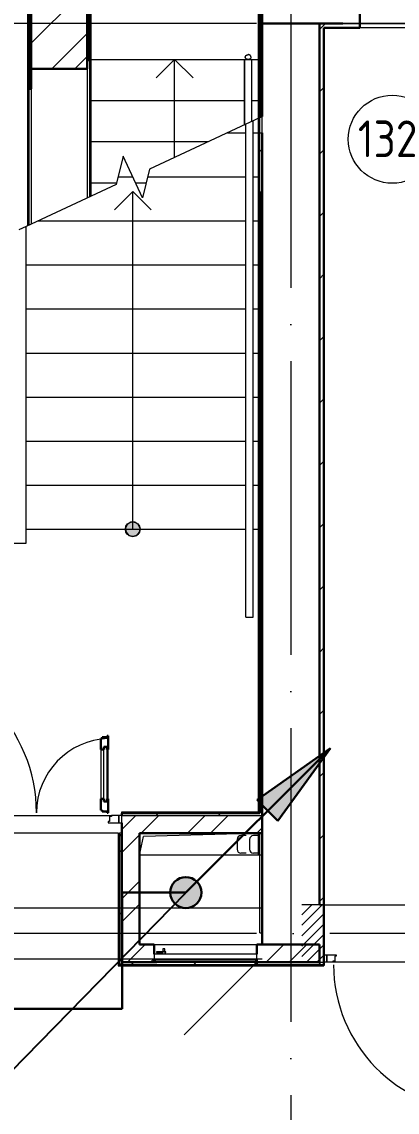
# Model space of a CAD drawing. Header units: millimetres. Extents: x -695119 to 412940, y -249585 to 622758.
# Drawn here: x 25263 to 27816, y 68418 to 75847 of the extents above; entities that cross this region are included whole.
import ezdxf
from ezdxf import colors
from ezdxf.entities.mleader import LeaderData, LeaderLine
from ezdxf.math import Vec2, Vec3

# ---------------------------------------------------------------- set-up
doc = ezdxf.new("R2010")
doc.units = ezdxf.units.MM
for name, pattern in [('ADSK_Линия сетки', [25, 20, -2.5, 0, -2.5]), ('ADSK_Сверху', [450, 300, -150]), ('ADSK_Штриховая_ш2 п1_5', [4.5, 3, -1.5])]:
    doc.linetypes.add(name, pattern=pattern)
for name, color, linetype, lineweight in [('_Схема', 5, 'Continuous', 30), ('Двери', 8, 'Continuous', 9), ('Лестницы', 8, 'Continuous', 9), ('Линии', 7, 'Continuous', 9), ('Марки помещений', 8, 'Continuous', 20), ('Оборудование', 8, 'Continuous', 18), ('Ограждение', 8, 'Continuous', 9), ('Оси', 252, 'Continuous', 9), ('Перекрытие', 252, 'Continuous', 18), ('Стены внутренние', 252, 'Continuous', 18), ('Стены наружные', 252, 'Continuous', 18), ('Стены штриховка', 7, 'Continuous', 9), ('Стрелки', 7, 'Continuous', 30), ('Стрелки вверх', 7, 'Continuous', 18)]:
    doc.layers.add(name, color=color, linetype=linetype, lineweight=lineweight)
doc.layers.add('Двери открывание', color=7, linetype='Continuous', lineweight=9, true_color=0xc0c0c0)
doc.styles.add('GOST Common_3', font='', dxfattribs={"height": 3.5})
doc.styles.add('GOST-2.304_Type-B_shrink', font='', dxfattribs={"width": 0.8})
doc.styles.add('Mipgost_5', font='', dxfattribs={"height": 250})
doc.styles.get('GOST Common_3').set_extended_font_data('GOST type B')
doc.styles.get('GOST-2.304_Type-B_shrink').set_extended_font_data('GOST type B')
doc.styles.get('Mipgost_5').set_extended_font_data('Mipgost')
pattern_1 = [(0, (-32121.8, 98), (0, 600), []), (90, (-32121.8, 98), (-600, 4e-14), [])]

# ---------------------------------------------------------------- blocks, each defined once
blk = doc.blocks.new('1 этаж')
at = {"layer": 'Двери', "lineweight": 18, "true_color": 0x636466}
h = blk.add_hatch(dxfattribs=at)
h.set_pattern_fill('FP_2', color=251, angle=180, style=0, pattern_type=2)
h.set_pattern_definition([(225, (-16942.8, -11541.73), (35.3553, -35.3553), [])])
h.paths.add_polyline_path([(-16352.8, -11736.7), (-16352.8, -11346.7), (-16502.8, -11346.7), (-16502.8, -11736.7)])
h.paths.add_polyline_path([(-17782.8, -11736.7), (-17632.8, -11736.7), (-17632.8, -11346.7), (-17782.8, -11346.7)])
at = {"layer": 'Ограждение', "true_color": 0x636466}
h = blk.add_hatch(dxfattribs=at)
h.set_pattern_fill('FP_25', color=251, style=0, pattern_type=2)
h.set_pattern_definition(pattern_1)
h.paths.add_polyline_path([(-19647.8, -6720.1), (-19637.8, -6715.5), (-19637.8, -3556.7), (-19647.8, -3566.7), (-19647.8, -6686.7)])
h = blk.add_hatch(dxfattribs=at)
h.set_pattern_fill('FP_25', color=251, style=0, pattern_type=2)
h.set_pattern_definition(pattern_1)
h.paths.add_polyline_path([(-19032.8, -11761.7), (-19027.8, -11756.7), (-19027.8, -10876.7), (-19022.8, -10876.7), (-19022.8, -10856.7), (-19032.8, -10856.7), (-19032.8, -11756.7)])
h = blk.add_hatch(dxfattribs=at)
h.set_pattern_fill('FP_26', color=251, style=0, pattern_type=2)
h.set_pattern_definition(pattern_1)
h.paths.add_polyline_path([(-19007.8, -11761.7), (-17632.8, -11761.7), (-17632.8, -11756.7), (-19027.8, -11756.7), (-19032.8, -11761.7), (-19022.7, -11761.7)])
at = {"layer": 'Стрелки вверх', "true_color": 0x636466}
h = blk.add_hatch(color=251, dxfattribs=at)
edge = h.paths.add_edge_path()
edge.add_arc((-18932.8, -8786.7), 50, 0, 360)
blk.add_hatch(color=251, dxfattribs=at).paths.add_polyline_path([(-18932.8, -8836.7), (-18905.8, -8828.8), (-18887.3, -8807.5), (-18883.3, -8779.6), (-18895, -8754), (-18918.7, -8738.8), (-18946.9, -8738.8), (-18970.6, -8754), (-18982.3, -8779.6), (-18978.3, -8807.5), (-18959.8, -8828.8)])
at = {"color": 251, "lineweight": 18, "true_color": 0x636466}
for p, q in [((-18887.8, -11006.7), (-18858.8, -10879.6)), ((-18052.8, -10856.7), (-18858.8, -10879.6)), ((-18222.9, -10900.1), (-18222.9, -10967.9)), ((-18160.3, -10874), (-18196.8, -10874)), ((-18137.9, -10900.1), (-18137.9, -10967.9)), ((-18075.3, -10874), (-18111.8, -10874)), ((-18160.3, -10994), (-18196.8, -10994)), ((-18075.3, -10994), (-18111.8, -10994)), ((-18052.8, -11006.7), (-18887.8, -11006.7))]:
    blk.add_line(p, q, dxfattribs=at)
for centre, start, end in [((-18196.8, -10900.1), 90, 180), ((-18111.8, -10900.1), 90, 180), ((-18196.8, -10967.9), 180, 270), ((-18111.8, -10967.9), 180, 270)]:
    blk.add_arc(centre, 26.1, start, end, dxfattribs=at)
at = {"layer": 'Двери', "color": 251, "lineweight": 30, "true_color": 0x636466}
for p, q in [((-19141.8, -10212.7), (-19149.8, -10212.7)), ((-19149.8, -10212.7), (-19149.8, -10288.7)), ((-19107.8, -10203.7), (-19141.8, -10203.7)), ((-19141.8, -10203.7), (-19141.8, -10212.7)), ((-19099.8, -10194.7), (-19107.8, -10194.7)), ((-19107.8, -10194.7), (-19107.8, -10203.7)), ((-19099.8, -10288.7), (-19099.8, -10194.7)), ((-19149.8, -10288.7), (-19129.8, -10288.7)), ((-19129.8, -10288.7), (-19129.8, -10270.7)), ((-19129.8, -10270.7), (-19108.8, -10270.7)), ((-19108.8, -10270.7), (-19108.8, -10288.7)), ((-19108.8, -10288.7), (-19099.8, -10288.7)), ((-19149.8, -10624.7), (-19149.8, -10700.7)), ((-19149.8, -10624.7), (-19129.8, -10624.7)), ((-19129.8, -10624.7), (-19129.8, -10642.7)), ((-19129.8, -10642.7), (-19108.8, -10642.7)), ((-19108.8, -10624.7), (-19099.8, -10624.7)), ((-19108.8, -10642.7), (-19108.8, -10624.7)), ((-19099.8, -10718.7), (-19099.8, -10624.7)), ((-19149.8, -10700.7), (-19141.8, -10700.7)), ((-19141.8, -10700.7), (-19141.8, -10709.7)), ((-19141.8, -10709.7), (-19107.8, -10709.7)), ((-19107.8, -10709.7), (-19107.8, -10718.7)), ((-19107.8, -10718.7), (-19099.8, -10718.7))]:
    blk.add_line(p, q, dxfattribs=at)
at = {"layer": 'Двери', "color": 251, "true_color": 0x636466}
for p, q in [((-19149.8, -10288.7), (-19149.8, -10624.7)), ((-19129.8, -10642.7), (-19129.8, -10270.7)), ((-19129.8, -10270.7), (-19108.8, -10270.7)), ((-19108.8, -10270.7), (-19108.8, -10642.7)), ((-19099.8, -10624.7), (-19099.8, -10288.7)), ((-19108.8, -10642.7), (-19129.8, -10642.7)), ((-19076.8, -10744.7), (-19090.8, -10744.7)), ((-19090.8, -10744.7), (-19090.8, -10778.7)), ((-19076.8, -10736.7), (-19076.8, -10744.7)), ((-19027.8, -10736.7), (-19076.8, -10736.7)), ((-19007.8, -10736.7), (-19027.8, -10736.7)), ((-19027.8, -10736.7), (-19027.8, -10786.7)), ((-19027.8, -10786.7), (-19027.8, -10736.7)), ((-19007.8, -10786.7), (-19007.8, -10736.7)), ((-19090.8, -10778.7), (-19099.8, -10778.7)), ((-19099.8, -10778.7), (-19099.8, -10786.7)), ((-19099.8, -10786.7), (-19027.8, -10786.7)), ((-19027.8, -10786.7), (-19007.8, -10786.7)), ((-17632.8, -11686.7), (-17612.8, -11686.7)), ((-17632.8, -11736.7), (-17632.8, -11686.7)), ((-17612.8, -11736.7), (-17632.8, -11736.7)), ((-17612.8, -11686.7), (-17612.8, -11736.7)), ((-17612.8, -11686.7), (-17548.8, -11686.7)), ((-17612.8, -11736.7), (-17612.8, -11686.7)), ((-17571.8, -11736.7), (-17612.8, -11736.7)), ((-17571.8, -11728.7), (-17571.8, -11736.7)), ((-17557.8, -11728.7), (-17571.8, -11728.7)), ((-17557.8, -11694.7), (-17557.8, -11728.7)), ((-17548.8, -11694.7), (-17557.8, -11694.7)), ((-17548.8, -11686.7), (-17548.8, -11694.7))]:
    blk.add_line(p, q, dxfattribs=at)
at = {"layer": 'Двери', "color": 251, "linetype": 'ADSK_Штриховая_ш2 п1_5', "true_color": 0x636466}
for p, q in [((-17632.8, -11346.7), (-17782.8, -11346.7)), ((-17632.8, -11736.7), (-17632.8, -11346.7)), ((-17782.8, -11736.7), (-17632.8, -11736.7))]:
    blk.add_line(p, q, dxfattribs=at)
at = {"layer": 'Двери открывание', "color": 251, "true_color": 0x636466}
for centre, radius, start, end in [((-20633.8, -10718.7), 1046, 0, 89.01398), ((-19081.8, -10718.7), 506, 92.03862, 180), ((-16568.8, -11754.7), 998, 180, 268.96655)]:
    blk.add_arc(centre, radius, start, end, dxfattribs=at)
at = {"layer": 'Лестницы', "color": 251, "true_color": 0x636466}
for p, q in [((-19217.8, -5586.7), (-18172.8, -5586.7)), ((-18122.8, -5586.7), (-18077.8, -5586.7)), ((-19227.8, -5866.7), (-18172.8, -5866.7)), ((-19227.8, -5866.7), (-18172.8, -5866.7)), ((-18122.8, -5866.7), (-18077.8, -5866.7)), ((-18122.8, -5866.7), (-18077.8, -5866.7)), ((-18052.8, -5976.4), (-18112.8, -6004.4)), ((-18052.8, -6086.7), (-18052.8, -5976.4)), ((-18162.8, -6027.7), (-18819.5, -6333.9)), ((-18289.4, -6086.7), (-18162.8, -6086.7)), ((-18289.4, -6086.7), (-18162.8, -6086.7)), ((-18112.8, -6086.7), (-18077.8, -6086.7)), ((-18112.8, -6086.7), (-18077.8, -6086.7)), ((-18067.8, -6086.7), (-18052.8, -6086.7)), ((-18067.8, -6086.7), (-18052.8, -6086.7)), ((-19227.8, -6146.7), (-18418.1, -6146.7)), ((-19227.8, -6146.7), (-18418.1, -6146.7)), ((-18998.8, -6245.1), (-19046.1, -6439.6)), ((-18866.8, -6528.3), (-18998.8, -6245.1)), ((-19033.3, -6386.7), (-18932.8, -6386.7)), ((-19033.3, -6386.7), (-18932.8, -6386.7)), ((-18819.5, -6333.9), (-18866.8, -6528.3)), ((-18832.4, -6386.7), (-18162.8, -6386.7)), ((-18832.4, -6386.7), (-18162.8, -6386.7)), ((-18112.8, -6386.7), (-18077.8, -6386.7)), ((-18112.8, -6386.7), (-18077.8, -6386.7)), ((-19046.1, -6439.6), (-19657.8, -6724.8)), ((-19227.8, -6426.7), (-19043, -6426.7)), ((-19227.8, -6426.7), (-19043, -6426.7)), ((-18914.1, -6426.7), (-18842.1, -6426.7)), ((-18914.1, -6426.7), (-18842.1, -6426.7)), ((-19576.2, -6686.7), (-18162.8, -6686.7)), ((-19576.2, -6686.7), (-18162.8, -6686.7)), ((-18112.8, -6686.7), (-18077.8, -6686.7)), ((-18112.8, -6686.7), (-18077.8, -6686.7)), ((-19657.8, -6986.7), (-18162.8, -6986.7)), ((-19657.8, -6986.7), (-18162.8, -6986.7)), ((-18112.8, -6986.7), (-18077.8, -6986.7)), ((-18112.8, -6986.7), (-18077.8, -6986.7)), ((-19657.8, -7286.7), (-18162.8, -7286.7)), ((-19657.8, -7286.7), (-18162.8, -7286.7)), ((-18112.8, -7286.7), (-18077.8, -7286.7)), ((-18112.8, -7286.7), (-18077.8, -7286.7)), ((-19657.8, -7586.7), (-18162.8, -7586.7)), ((-19657.8, -7586.7), (-18162.8, -7586.7)), ((-18112.8, -7586.7), (-18077.8, -7586.7)), ((-18112.8, -7586.7), (-18077.8, -7586.7)), ((-19657.8, -7886.7), (-18162.8, -7886.7)), ((-19657.8, -7886.7), (-18162.8, -7886.7)), ((-18112.8, -7886.7), (-18077.8, -7886.7)), ((-18112.8, -7886.7), (-18077.8, -7886.7)), ((-19657.8, -8186.7), (-18162.8, -8186.7)), ((-19657.8, -8186.7), (-18162.8, -8186.7)), ((-18112.8, -8186.7), (-18077.8, -8186.7)), ((-18112.8, -8186.7), (-18077.8, -8186.7)), ((-19657.8, -8486.7), (-18162.8, -8486.7)), ((-19657.8, -8486.7), (-18162.8, -8486.7)), ((-18112.8, -8486.7), (-18077.8, -8486.7)), ((-18112.8, -8486.7), (-18077.8, -8486.7)), ((-19657.8, -8786.7), (-18162.8, -8786.7)), ((-19657.8, -8786.7), (-18162.8, -8786.7)), ((-18112.8, -8786.7), (-18077.8, -8786.7)), ((-18112.8, -8786.7), (-18077.8, -8786.7)), ((-20638.8, -10736.7), (-19076.8, -10736.7))]:
    blk.add_line(p, q, dxfattribs=at)
at = {"layer": 'Линии', "color": 251, "linetype": 'ADSK_Сверху', "ltscale": 100, "true_color": 0x636466}
for p, q in [((-21662.8, -11366.7), (-18052.8, -11366.7)), ((-18052.8, -11716.7), (-21662.8, -11716.7))]:
    blk.add_line(p, q, dxfattribs=at)
at = {"layer": 'Марки помещений', "color": 251, "true_color": 0x636466}
blk.add_circle((-17166.8, -6130.1), 300, dxfattribs=at)
at = {"layer": 'Оборудование', "color": 251, "true_color": 0x636466}
for p, q in [((-18727.4, -11646.4), (-18727.4, -11663.9)), ((-18715.2, -11646.4), (-18727.4, -11646.4)), ((-18715.2, -11663.9), (-18715.2, -11646.4)), ((-18787.8, -11681.7), (-18787.8, -11718.1)), ((-18087.8, -11681.7), (-18787.8, -11681.7)), ((-18786.9, -11719), (-18088.7, -11719)), ((-18780.8, -11719), (-18780.8, -11728.8)), ((-18779.8, -11729.7), (-18095.8, -11729.7)), ((-18772, -11666.4), (-18772, -11671.4)), ((-18726.1, -11666.4), (-18772, -11666.4)), ((-18772, -11671.4), (-18726.1, -11671.4)), ((-18768.8, -11731.3), (-18768.8, -11736.7)), ((-18768.8, -11736.7), (-18106.8, -11736.7)), ((-18731, -11665.8), (-18731, -11681.7)), ((-18711.7, -11665.8), (-18731, -11665.8)), ((-18727.4, -11663.9), (-18729.4, -11665.8)), ((-18715.2, -11663.9), (-18727.4, -11663.9)), ((-18708.2, -11666.4), (-18716.5, -11666.4)), ((-18716.5, -11671.4), (-18708.2, -11671.4)), ((-18713.2, -11665.8), (-18715.2, -11663.9)), ((-18711.7, -11681.7), (-18711.7, -11665.8)), ((-18708.2, -11671.4), (-18708.2, -11666.4)), ((-18087.8, -11736.7), (-18582.8, -12231.7)), ((-18106.8, -11736.7), (-18106.8, -11731.3)), ((-18094.8, -11728.8), (-18094.8, -11719)), ((-18087.8, -11718.1), (-18087.8, -11681.7))]:
    blk.add_line(p, q, dxfattribs=at)
for points, knots in [([(-18787.8, -11718.1), (-18787.8, -11718.2), (-18787.8, -11718.4), (-18787.7, -11718.6), (-18787.6, -11718.7), (-18787.4, -11718.8), (-18787.3, -11718.9), (-18787.1, -11719), (-18787, -11719), (-18786.9, -11719)], [0, 0, 0, 0, 0.166667, 0.333333, 0.458333, 0.583333, 0.708333, 0.833333, 1, 1, 1, 1]), ([(-18780.8, -11728.8), (-18780.8, -11728.9), (-18780.8, -11729), (-18780.7, -11729.2), (-18780.6, -11729.4), (-18780.4, -11729.5), (-18780.3, -11729.6), (-18780.2, -11729.7), (-18780.1, -11729.7), (-18779.9, -11729.7), (-18779.8, -11729.7)], [0, 0, 0, 0, 0.166667, 0.333333, 0.458333, 0.583333, 0.666667, 0.75, 0.833333, 1, 1, 1, 1]), ([(-18770.3, -11729.7), (-18770.2, -11729.7), (-18770, -11729.8), (-18769.7, -11729.8), (-18769.6, -11729.9), (-18769.4, -11730), (-18769.2, -11730.2), (-18769.1, -11730.3), (-18769, -11730.5), (-18768.9, -11730.7), (-18768.8, -11730.9), (-18768.8, -11731.1), (-18768.8, -11731.3)], [0, 0, 0, 0, 0.166667, 0.25, 0.333333, 0.416667, 0.5, 0.583333, 0.666667, 0.75, 0.833333, 1, 1, 1, 1]), ([(-18106.8, -11731.3), (-18106.8, -11731.1), (-18106.8, -11730.9), (-18106.7, -11730.7), (-18106.6, -11730.5), (-18106.5, -11730.3), (-18106.4, -11730.2), (-18106.2, -11730), (-18106, -11729.9), (-18105.9, -11729.8), (-18105.6, -11729.8), (-18105.4, -11729.7), (-18105.3, -11729.7)], [-1, -1, -1, -1, -0.833333, -0.75, -0.666667, -0.583333, -0.5, -0.416667, -0.333333, -0.25, -0.166667, 0, 0, 0, 0]), ([(-18095.8, -11729.7), (-18095.7, -11729.7), (-18095.5, -11729.7), (-18095.4, -11729.7), (-18095.3, -11729.6), (-18095.2, -11729.5), (-18095, -11729.4), (-18094.9, -11729.2), (-18094.8, -11729), (-18094.8, -11728.9), (-18094.8, -11728.8)], [-1, -1, -1, -1, -0.833333, -0.75, -0.666667, -0.583333, -0.458333, -0.333333, -0.166667, 0, 0, 0, 0]), ([(-18088.7, -11719), (-18088.6, -11719), (-18088.5, -11719), (-18088.3, -11719), (-18088.2, -11718.9), (-18088, -11718.7), (-18087.9, -11718.6), (-18087.8, -11718.4), (-18087.8, -11718.2), (-18087.8, -11718.1)], [-1, -1, -1, -1, -0.833333, -0.75, -0.583333, -0.458333, -0.333333, -0.166667, 0, 0, 0, 0])]:
    blk.add_open_spline(points, degree=3, knots=knots, dxfattribs=at)
at = {"layer": 'Ограждение', "color": 251, "true_color": 0x636466}
for p, q in [((-19647.8, -3566.7), (-19647.8, -6720.1)), ((-18077.8, -5586.7), (-18077.8, -3566.7)), ((-19217.8, -4716.7), (-19217.8, -5586.7)), ((-19217.8, -5586.7), (-19217.8, -6519.6)), ((-18172.8, -5586.7), (-18172.8, -6032.3)), ((-18172.8, -5586.7), (-18122.8, -5586.7)), ((-18172.8, -6032.3), (-18172.8, -5586.7)), ((-18122.8, -6009), (-18122.8, -5586.7)), ((-18122.8, -6009), (-18122.8, -5586.7)), ((-18077.8, -5988), (-18077.8, -5586.7)), ((-18112.8, -6004.4), (-18162.8, -6027.7)), ((-18112.8, -9086.7), (-18112.8, -6004.4)), ((-18067.8, -5983.4), (-18077.8, -5988)), ((-18077.8, -9086.7), (-18077.8, -5988)), ((-18067.8, -6486.7), (-18067.8, -5983.4)), ((-18162.8, -9086.7), (-18162.8, -6027.7)), ((-19657.8, -6724.8), (-19707.8, -6748.1)), ((-19657.8, -8786.7), (-19657.8, -6724.8)), ((-19657.8, -8881.7), (-19657.8, -8786.7)), ((-20062.8, -8881.7), (-19657.8, -8881.7)), ((-18162.8, -9386.7), (-18162.8, -9086.7)), ((-18112.8, -9386.7), (-18112.8, -9086.7)), ((-18077.8, -10711.7), (-18077.8, -9086.7)), ((-18162.8, -9386.7), (-18112.8, -9386.7)), ((-19007.8, -10711.7), (-18077.8, -10711.7)), ((-19007.8, -10721.7), (-19007.8, -10711.7)), ((-19032.8, -10856.7), (-19022.8, -10856.7)), ((-19032.8, -10856.7), (-19032.8, -11761.7)), ((-19022.8, -10871.7), (-19022.8, -10856.7)), ((-18077.8, -11006.7), (-18077.8, -10856.7)), ((-19032.8, -11761.7), (-19027.8, -11756.7)), ((-19032.8, -11761.7), (-17632.8, -11761.7)), ((-17632.8, -11756.7), (-17632.8, -11761.7))]:
    blk.add_line(p, q, dxfattribs=at)
at = {"layer": 'Ограждение', "color": 251, "true_color": 0x636466, "flags": 128}
for points in [[(-18167.8, -5573.8), (-18167.7, -5572.3), (-18167.6, -5570.8), (-18167.3, -5569.3), (-18166.9, -5567.9), (-18166.4, -5566.5), (-18165.9, -5565.3), (-18165.3, -5564.1), (-18164.6, -5563), (-18164, -5562), (-18163.3, -5561.2), (-18162.6, -5560.4), (-18161.9, -5559.6), (-18161.2, -5559), (-18160.5, -5558.4), (-18159.8, -5557.9), (-18159.2, -5557.4), (-18158.6, -5557), (-18157.9, -5556.6), (-18157.3, -5556.3), (-18156.8, -5556), (-18156.2, -5555.7), (-18155.6, -5555.4), (-18155.1, -5555.2), (-18154.6, -5555), (-18154.1, -5554.9), (-18153.6, -5554.7), (-18153.1, -5554.6), (-18152.6, -5554.4), (-18152.2, -5554.3), (-18151.7, -5554.2), (-18151.3, -5554.1), (-18150.9, -5554.1), (-18150.4, -5554), (-18150, -5554), (-18149.6, -5553.9), (-18149.2, -5553.9), (-18148.7, -5553.9), (-18148.3, -5553.8), (-18147.9, -5553.8), (-18147.8, -5553.8)], [(-18127.8, -5573.8), (-18127.9, -5572.3), (-18128, -5570.8), (-18128.3, -5569.3), (-18128.7, -5567.9), (-18129.2, -5566.5), (-18129.7, -5565.3), (-18130.3, -5564.1), (-18131, -5563), (-18131.6, -5562), (-18132.3, -5561.2), (-18133, -5560.4), (-18133.7, -5559.6), (-18134.4, -5559), (-18135.1, -5558.4), (-18135.8, -5557.9), (-18136.4, -5557.4), (-18137.1, -5557), (-18137.7, -5556.6), (-18138.3, -5556.3), (-18138.8, -5556), (-18139.4, -5555.7), (-18140, -5555.4), (-18140.5, -5555.2), (-18141, -5555), (-18141.5, -5554.9), (-18142, -5554.7), (-18142.5, -5554.6), (-18143, -5554.4), (-18143.4, -5554.3), (-18143.9, -5554.2), (-18144.3, -5554.1), (-18144.8, -5554.1), (-18145.2, -5554), (-18145.6, -5554), (-18146, -5553.9), (-18146.4, -5553.9), (-18146.9, -5553.9), (-18147.3, -5553.8), (-18147.7, -5553.8), (-18147.8, -5553.8)], [(-18149.8, -5586.7), (-18147.8, -5586.7), (-18145.8, -5586.7)]]:
    blk.add_lwpolyline(points, dxfattribs=at)
at = {"layer": 'Ограждение', "color": 251, "true_color": 0x636466}
for start_param, end_param in [(2.98122, 4.712389), (4.712389, 6.464546)]:
    blk.add_ellipse((-18147.8, -5573.8), major_axis=(20, 0), ratio=0.515534, start_param=start_param, end_param=end_param, dxfattribs=at)
at = {"layer": 'Оси', "color": 251, "linetype": 'ADSK_Линия сетки', "ltscale": 100, "true_color": 0x636466}
for p, q in [((-17857.8, -2641.7), (-17857.8, -33767.9)), ((4409.5, -5341.7), (-72530.1, -5341.7)), ((4409.5, -11541.7), (-72530.1, -11541.7))]:
    blk.add_line(p, q, dxfattribs=at)
at = {"layer": 'Перекрытие', "color": 251, "ltscale": 100, "true_color": 0x636466}
for p, q in [((-19217.8, -5586.7), (-18172.8, -5586.7)), ((-18122.8, -5586.7), (-18077.8, -5586.7)), ((-18067.8, -11006.7), (-18887.8, -11006.7))]:
    blk.add_line(p, q, dxfattribs=at)
at = {"layer": 'Стены внутренние', "color": 251, "lineweight": 30, "true_color": 0x636466}
for p, q in [((-18052.8, -3541.7), (-18052.8, -5976.4)), ((-17387.4, -5341.7), (-17387.4, -4791.7)), ((-17662.8, -5341.7), (-18052.8, -5341.7)), ((-17662.8, -11346.7), (-17662.8, -5341.7)), ((-18052.8, -6086.7), (-18052.8, -10736.7)), ((-18052.8, -10856.7), (-18052.8, -11616.7)), ((-17632.8, -11736.7), (-17632.8, -11346.7)), ((-18052.8, -11616.7), (-17662.8, -11616.7)), ((-17662.8, -11616.7), (-17662.8, -11736.7))]:
    blk.add_line(p, q, dxfattribs=at)
at = {"layer": 'Стены внутренние', "color": 251, "true_color": 0x636466}
for p, q in [((-17502.8, -5341.7), (-17387.4, -5341.7)), ((-17632.8, -11346.7), (-16502.8, -11346.7)), ((-17662.8, -11736.7), (-17632.8, -11736.7)), ((-16563.8, -11736.7), (-17571.8, -11736.7))]:
    blk.add_line(p, q, dxfattribs=at)
at = {"layer": 'Стены наружные', "color": 251, "lineweight": 30, "true_color": 0x636466}
for p, q in [((-19637.8, -3556.7), (-19637.8, -5786)), ((-19622.8, -5786), (-19622.8, -3541.7)), ((-18067.8, -3556.7), (-18067.8, -5983.4)), ((-18052.8, -5976.4), (-18052.8, -3541.7)), ((-19242.8, -4741.7), (-19242.8, -5650.7)), ((-19227.8, -5591.3), (-19227.8, -4726.7)), ((-17502.8, -5341.7), (-17662.8, -5341.7)), ((-17387.4, -5371.7), (-17387.4, -5341.7)), ((-17632.8, -5371.7), (-17387.4, -5371.7)), ((-17632.8, -11346.7), (-17632.8, -5371.7)), ((-19242.8, -5591.3), (-19227.8, -5591.3)), ((-19622.8, -5650.7), (-19242.8, -5650.7)), ((-19637.8, -5786), (-19622.8, -5786)), ((-18052.8, -10736.7), (-18052.8, -6086.7)), ((-18067.8, -6486.1), (-18067.8, -10721.7)), ((-18067.8, -10721.7), (-19007.8, -10721.7)), ((-19007.8, -10721.7), (-19007.8, -10736.7)), ((-18052.8, -10856.7), (-18052.8, -10736.7)), ((-19007.8, -11736.7), (-19007.8, -10786.7)), ((-19022.8, -10876.7), (-19027.8, -10876.7)), ((-19027.8, -10876.7), (-19027.8, -11756.7)), ((-19022.8, -10871.7), (-19022.8, -10876.7)), ((-19007.8, -10871.7), (-19022.8, -10871.7)), ((-18887.8, -10856.7), (-18052.8, -10856.7)), ((-18887.8, -11616.7), (-18887.8, -10856.7)), ((-18787.8, -11616.7), (-18887.8, -11616.7)), ((-18787.8, -11681.7), (-18787.8, -11616.7)), ((-18052.8, -11616.7), (-18087.8, -11616.7)), ((-18087.8, -11616.7), (-18087.8, -11681.7)), ((-18768.8, -11736.7), (-19007.8, -11736.7)), ((-18787.8, -11736.7), (-18787.8, -11718.4)), ((-17662.8, -11736.7), (-18106.8, -11736.7)), ((-18087.8, -11718.4), (-18087.8, -11736.7)), ((-17632.8, -11756.7), (-17632.8, -11736.7)), ((-19027.8, -11756.7), (-17632.8, -11756.7)), ((-19022.8, -11751.7), (-19007.8, -11751.7))]:
    blk.add_line(p, q, dxfattribs=at)
at = {"layer": 'Стены наружные', "color": 251, "linetype": 'Continuous', "lineweight": 9, "true_color": 0x636466}
for p, q in [((-19622.8, -5475.7), (-19242.8, -5095.7)), ((-17651.1, -5371.7), (-17621.1, -5341.7)), ((-19483.4, -5650.7), (-19242.8, -5410.1)), ((-18067.8, -5364.1), (-18052.8, -5349.1)), ((-17662.8, -5383.4), (-17651.1, -5371.7)), ((-19326.3, -5650.7), (-19242.8, -5567.2)), ((-19637.8, -5661.3), (-19622.8, -5646.3)), ((-18067.8, -5788.4), (-18052.8, -5773.4)), ((-17662.8, -5807.7), (-17632.8, -5777.7)), ((-18067.8, -6212.7), (-18052.8, -6197.7)), ((-17662.8, -6231.9), (-17632.8, -6201.9)), ((-18067.8, -6636.9), (-18052.8, -6621.9)), ((-17662.8, -6656.2), (-17632.8, -6626.2)), ((-17662.8, -7080.4), (-17632.8, -7050.4)), ((-17662.8, -7504.7), (-17632.8, -7474.7)), ((-17662.8, -7929), (-17632.8, -7899)), ((-17662.8, -8353.2), (-17632.8, -8323.2)), ((-18067.8, -8758.2), (-18052.8, -8743.2)), ((-17662.8, -8777.5), (-17632.8, -8747.5)), ((-18067.8, -9182.5), (-18052.8, -9167.5)), ((-17662.8, -9201.8), (-17632.8, -9171.8)), ((-18067.8, -9606.8), (-18052.8, -9591.8)), ((-17662.8, -9626), (-17632.8, -9596)), ((-18067.8, -10031), (-18052.8, -10016)), ((-17662.8, -10050.3), (-17632.8, -10020.3)), ((-18067.8, -10455.3), (-18052.8, -10440.3)), ((-17662.8, -10474.6), (-17632.8, -10444.6)), ((-19007.8, -10832.6), (-18911.9, -10736.7)), ((-18874.8, -10856.7), (-18754.8, -10736.7)), ((-18773.5, -10736.7), (-18758.5, -10721.7)), ((-18560.5, -10856.7), (-18440.5, -10736.7)), ((-18403.3, -10856.7), (-18283.3, -10736.7)), ((-18349.2, -10736.7), (-18334.2, -10721.7)), ((-18089, -10856.7), (-18052.8, -10820.5)), ((-19027.8, -10920.3), (-19022.8, -10915.3)), ((-19007.8, -10989.8), (-18887.8, -10869.8)), ((-17662.8, -10898.8), (-17632.8, -10868.8)), ((-19027.8, -10991), (-19022.8, -10986)), ((-19022.8, -10986), (-19007.8, -10971)), ((-19027.8, -11061.7), (-19022.8, -11056.7)), ((-19027.8, -11132.5), (-19022.8, -11127.5)), ((-19027.8, -11203.2), (-19022.8, -11198.2)), ((-19007.8, -11304.1), (-18887.8, -11184.1)), ((-19027.8, -11273.9), (-19022.8, -11268.9)), ((-19027.8, -11344.6), (-19022.8, -11339.6)), ((-19007.8, -11461.2), (-18887.8, -11341.2)), ((-17662.8, -11323.1), (-17656.4, -11316.7)), ((-17656.4, -11316.7), (-17632.8, -11293.1)), ((-19027.8, -11415.3), (-19022.8, -11410.3)), ((-19022.8, -11410.3), (-19007.8, -11395.3)), ((-19027.8, -11486), (-19022.8, -11481)), ((-19027.8, -11556.7), (-19022.8, -11551.7)), ((-19027.8, -11627.4), (-19022.8, -11622.4)), ((-18969, -11736.7), (-18887.8, -11655.5)), ((-18887.8, -11655.5), (-18849, -11616.7)), ((-18026.1, -11736.7), (-17906.1, -11616.7)), ((-17868.9, -11736.7), (-17748.9, -11616.7)), ((-19027.8, -11698.1), (-19022.8, -11693.1)), ((-18940, -11751.7), (-18925, -11736.7)), ((-18811.8, -11736.7), (-18787.8, -11712.7)), ((-18515.7, -11751.7), (-18500.7, -11736.7)), ((-18091.4, -11751.7), (-18076.4, -11736.7)), ((-17667.2, -11751.7), (-17652.2, -11736.7)), ((-19015.7, -11756.7), (-19010.7, -11751.7)), ((-18945, -11756.7), (-18940, -11751.7)), ((-18874.3, -11756.7), (-18869.3, -11751.7)), ((-18803.6, -11756.7), (-18798.6, -11751.7)), ((-18732.8, -11756.7), (-18727.8, -11751.7)), ((-18662.1, -11756.7), (-18657.1, -11751.7)), ((-18591.4, -11756.7), (-18586.4, -11751.7)), ((-18520.7, -11756.7), (-18515.7, -11751.7)), ((-18450, -11756.7), (-18445, -11751.7)), ((-18379.3, -11756.7), (-18374.3, -11751.7)), ((-18308.6, -11756.7), (-18303.6, -11751.7)), ((-18237.9, -11756.7), (-18232.9, -11751.7)), ((-18167.2, -11756.7), (-18162.2, -11751.7)), ((-18096.4, -11756.7), (-18091.4, -11751.7)), ((-18025.7, -11756.7), (-18020.7, -11751.7)), ((-17955, -11756.7), (-17950, -11751.7)), ((-17884.3, -11756.7), (-17879.3, -11751.7)), ((-17813.6, -11756.7), (-17808.6, -11751.7)), ((-17742.9, -11756.7), (-17737.9, -11751.7)), ((-17672.2, -11756.7), (-17667.2, -11751.7))]:
    blk.add_line(p, q, dxfattribs=at)
at = {"layer": 'Стены наружные', "color": 251, "true_color": 0x636466}
for p, q in [((-17502.8, -5341.7), (-15192.8, -5341.7)), ((-15737.4, -5371.7), (-17387.4, -5371.7)), ((-19227.8, -5591.3), (-19227.8, -6524.3)), ((-19242.8, -5650.7), (-19242.8, -6531.3)), ((-19637.8, -6715.5), (-19637.8, -5786)), ((-19622.8, -5786), (-19622.8, -6708.5)), ((-20638.8, -10736.7), (-19076.8, -10736.7)), ((-19032.8, -10856.7), (-20682.8, -10856.7)), ((-19007.8, -10856.7), (-19022.8, -10856.7)), ((-18067.8, -11536.7), (-18067.8, -10856.7)), ((-17662.8, -11346.7), (-17632.8, -11346.7)), ((-18067.8, -11536.7), (-18052.8, -11536.7)), ((-18787.8, -11616.7), (-18087.8, -11616.7))]:
    blk.add_line(p, q, dxfattribs=at)
at = {"layer": 'Стены штриховка', "color": 251, "true_color": 0x636466}
for p, q in [((-18067.8, -6786.7), (-18052.8, -6786.7)), ((-18052.8, -8352), (-18067.8, -8352)), ((-19007.8, -10736.7), (-18052.8, -10736.7)), ((-19022.8, -10876.7), (-19022.8, -11751.7)), ((-19007.8, -11751.7), (-17632.8, -11751.7))]:
    blk.add_line(p, q, dxfattribs=at)
at = {"layer": 'Стрелки вверх', "color": 251, "true_color": 0x636466}
for p, q in [((-18647.8, -5586.7), (-18772.8, -5711.7)), ((-18647.8, -5866.7), (-18647.8, -5586.7)), ((-18647.8, -5586.7), (-18522.8, -5711.7)), ((-18647.8, -6146.7), (-18647.8, -5866.7)), ((-18647.8, -6253.8), (-18647.8, -6146.7)), ((-18932.8, -6486.7), (-19057.8, -6611.7)), ((-18932.8, -6686.7), (-18932.8, -6486.7)), ((-18932.8, -6486.7), (-18807.8, -6611.7)), ((-18932.8, -6986.7), (-18932.8, -6686.7)), ((-18932.8, -7286.7), (-18932.8, -6986.7)), ((-18932.8, -7586.7), (-18932.8, -7286.7)), ((-18932.8, -7886.7), (-18932.8, -7586.7)), ((-18932.8, -8186.7), (-18932.8, -7886.7)), ((-18932.8, -8486.7), (-18932.8, -8186.7)), ((-18932.8, -8786.7), (-18932.8, -8486.7)), ((-18970.6, -8754), (-18982.3, -8779.6)), ((-18946.9, -8738.8), (-18970.6, -8754)), ((-18918.7, -8738.8), (-18946.9, -8738.8)), ((-18895, -8754), (-18918.7, -8738.8)), ((-18883.3, -8779.6), (-18895, -8754)), ((-18982.3, -8779.6), (-18978.3, -8807.5)), ((-18978.3, -8807.5), (-18959.8, -8828.8)), ((-18959.8, -8828.8), (-18932.8, -8836.7)), ((-18932.8, -8836.7), (-18905.8, -8828.8)), ((-18905.8, -8828.8), (-18887.3, -8807.5)), ((-18887.3, -8807.5), (-18883.3, -8779.6))]:
    blk.add_line(p, q, dxfattribs=at)
blk.add_circle((-18932.8, -8786.7), 50, dxfattribs=at)
at = {"layer": 'Марки помещений', "color": 251, "true_color": 0x636466, "style": 'GOST Common_3', "width": 0.9}
blk.add_text('132', height=250, dxfattribs=at).set_placement((-17401.7, -6252.3))
blk = doc.blocks.new('Вниз')
blk.add_hatch(color=256).paths.add_polyline_path([(281678.1, 26379.7, -1), (281633.3, 26513.8, -1)])
h = blk.add_hatch(color=256)
h.paths.add_polyline_path([(281238.4, 26121.1), (281281.5, 26077.7), (281000.4, 25790.6)])
h.paths.add_polyline_path([(281281.5, 26077.7), (281285.6, 26073.6), (281332.8, 26026), (281000.4, 25790.6)])
at = {"lineweight": 30}
blk.add_line((281000.4, 25790.6), (281655.7, 26446.7), dxfattribs=at)
for p, q in [((281000.4, 25790.6), (281238.4, 26121.1)), ((281238.4, 26121.1), (281285.6, 26073.6)), ((281332.8, 26026), (281285.6, 26073.6)), ((281000.4, 25790.6), (281332.8, 26026))]:
    blk.add_line(p, q)
blk.add_circle((281655.7, 26446.7), 70.7)

msp = doc.modelspace()

# ---------------------------------------------------------------- block references
msp.add_blockref('1 этаж', (44950.089, 81176.937))

# ---------------------------------------------------------------- next in the draw order: leaders
ml = msp.add_multileader_mtext('Standard')
ml.set_content('Фрагмент А. Смотри лист 6', color=256, style='GOST-2.304_Type-B_shrink')
ml.set_leader_properties()
ml.build(insert=Vec2(0, 0))
ctx = ml.context
ctx.base_point, ctx.char_height, ctx.plane_origin = Vec3(26162.049, 80256.823), 500, Vec3(17670.498, 70774.618)
notes = []
notes.append((ctx, [(0, (1, 1, 0), (24735.96, 80256.823), (1, 0), 1426.09, [(0, [(17670.498, 70774.618)], 0, [])])]))
ctx.mtext.insert, ctx.mtext.flow_direction = Vec3(26164.049, 80590.156), 5
ctx.mtext.has_bg_fill, ctx.mtext.bg_color, ctx.mtext.bg_scale_factor, ctx.mtext.bg_transparency, ctx.mtext.use_window_bg_color = 1, -1027028792, 1.5, 0, 1
for ctx, leaders in notes:
    for number, flags, end, landing, length, lines in leaders:
        leader = LeaderData()
        leader.index, (leader.has_last_leader_line, leader.has_dogleg_vector, leader.attachment_direction) = number, flags
        leader.last_leader_point, leader.dogleg_vector, leader.dogleg_length = Vec3(end), Vec3(landing), length
        for number, points, colour, breaks in lines:
            line = LeaderLine()
            line.index, line.vertices, line.color, line.breaks = number, Vec3.list(points), colors.encode_raw_color(colour), breaks
            leader.lines.append(line)
        ctx.leaders.append(leader)

# ---------------------------------------------------------------- next in the draw order: block references
at = {"layer": 'Стрелки', "xscale": 1.5, "yscale": 1.5, "zscale": 1.5, "rotation": 180}
msp.add_blockref('Вниз', (448861.833, 109584.405), dxfattribs=at)

# ---------------------------------------------------------------- next in the draw order: leaders
ml = msp.add_multileader_mtext('Standard')
ml.set_content('{\\fISOCPEUR|b0|i0|c204|p34;1хКВПнг(А)-LSLTx-5е на 2 этаж}', color=256, style='Mipgost_5')
ml.set_leader_properties()
ml.build(insert=Vec2(0, 0))
ml.multileader.update_dxf_attribs({"text_left_attachment_type": 6, "text_right_attachment_type": 6, "dogleg_length": 100})
ctx = ml.context
ctx.base_point, ctx.char_height, ctx.plane_origin = Vec3(24412.202, 67798.547), 250, Vec3(35111.123, 61214.393)
ctx.left_attachment, ctx.right_attachment = 6, 6
notes = []
notes.append((ctx, [(1, (1, 1, 0), (24312.202, 67798.547), (1, 0), 100, [(0, [(26378.278, 69914.326)], 0, [])])]))
ctx.mtext.insert, ctx.mtext.width, ctx.mtext.flow_direction = Vec3(24414.202, 68098.547), 5433.0108, 5
ctx.mtext.has_bg_fill, ctx.mtext.bg_color, ctx.mtext.bg_scale_factor, ctx.mtext.bg_transparency, ctx.mtext.use_window_bg_color = 1, -1027028792, 1.5, 0, 1
for ctx, leaders in notes:
    for number, flags, end, landing, length, lines in leaders:
        leader = LeaderData()
        leader.index, (leader.has_last_leader_line, leader.has_dogleg_vector, leader.attachment_direction) = number, flags
        leader.last_leader_point, leader.dogleg_vector, leader.dogleg_length = Vec3(end), Vec3(landing), length
        for number, points, colour, breaks in lines:
            line = LeaderLine()
            line.index, line.vertices, line.color, line.breaks = number, Vec3.list(points), colors.encode_raw_color(colour), breaks
            leader.lines.append(line)
        ctx.leaders.append(leader)

# ---------------------------------------------------------------- next in the draw order: linework, layer by layer
at = {"layer": '_Схема', "color": 5}
for p, q in [((26378.278, 69914.326), (25946.039, 69914.326)), ((25946.039, 69122.13), (25946.039, 69914.326)), ((19785.593, 69122.13), (25946.039, 69122.13))]:
    msp.add_line(p, q, dxfattribs=at)

doc.saveas('drawing.dxf')
